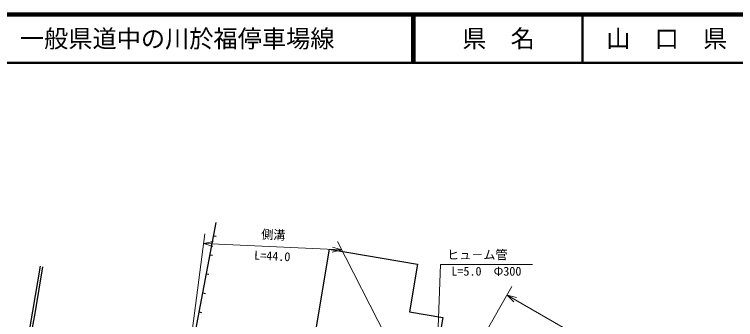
# Model space of a CAD drawing. Units: millimetres, scale not verified. Extents: x 40000 to 680000, y 20000 to 380000.
# Drawn here: x 215606 to 364602, y 316964 to 380000 of the extents above; entities that cross this region are included whole.
import ezdxf
from ezdxf.enums import TextEntityAlignment as Align

# ---------------------------------------------------------------- set-up
doc = ezdxf.new("R2010")
doc.units = ezdxf.units.MM
doc.header["$LTSCALE"] = 1000
for name, color, linetype, lineweight in [('M-BGD', 7, 'Continuous', 25), ('M-STR-HTXT', 7, 'Continuous', 13), ('M-TTL', 2, 'Continuous', 140), ('M-TTL-LINE', 7, 'Continuous', 50), ('M-TTL-TXT', 7, 'Continuous', 13)]:
    doc.layers.add(name, color=color, linetype=linetype, lineweight=lineweight)
doc.styles.add('@ＭＳ ゴシック', font='')
doc.styles.add('ＭＳ ゴシック', font='')
doc.styles.get('@ＭＳ ゴシック').set_extended_font_data('@MS Gothic')
doc.styles.get('ＭＳ ゴシック').set_extended_font_data('MS Gothic')

msp = doc.modelspace()

# ---------------------------------------------------------------- linework, layer by layer
at = {"layer": 'M-BGD'}
for p, q in [((250798, 302828), (257286, 337005)), ((256766, 334267), (257257, 334173)), ((280642, 331505), (277718, 314252)), ((280642, 331505), (298882, 328414)), ((256020, 330337), (256511, 330244)), ((219435, 318703), (220988, 327975)), ((219927, 318618), (221481, 327893)), ((298882, 328414), (297211, 318555)), ((255274, 326407), (255765, 326314)), ((254528, 322477), (255019, 322384)), ((217377, 306953), (219435, 318703)), ((217882, 306938), (219927, 318618)), ((253782, 318547), (254273, 318454)), ((297211, 318555), (304113, 317385)), ((304113, 317385), (303194, 311962))]:
    msp.add_line(p, q, dxfattribs=at)
at = {"layer": 'M-STR-HTXT'}
for p, q in [((250928, 303820), (254970, 334661)), ((256664, 333105), (254710, 332678)), ((283240, 331343), (254710, 332678)), ((254710, 332678), (256615, 332071)), ((298568, 301461), (282327, 333122)), ((281286, 330916), (283240, 331343)), ((283240, 331343), (281335, 331950)), ((303617, 328368), (302236, 289406)), ((303617, 328368), (322617, 328368)), ((302915, 296910), (318391, 323771)), ((317392, 322038), (364397, 294958)), ((319325, 321522), (317392, 322038)), ((317392, 322038), (318808, 320625))]:
    msp.add_line(p, q, dxfattribs=at)
at = {"layer": 'M-TTL'}
msp.add_line((680000, 380000), (40000, 380000), dxfattribs=at)
at = {"layer": 'M-TTL-LINE'}
for p, q in [((297750, 380000), (297750, 370000)), ((298250, 380000), (298250, 370000)), ((333000, 380000), (333000, 370000)), ((40000, 370000), (680000, 370000))]:
    msp.add_line(p, q, dxfattribs=at)

# ---------------------------------------------------------------- texts
at = {"layer": 'M-STR-HTXT', "style": 'ＭＳ ゴシック'}
msp.add_text('側溝', height=1833, rotation=357.32, dxfattribs=at).set_placement((269022, 333009), align=Align.BOTTOM_CENTER)
at = {"layer": 'M-STR-HTXT', "style": '@ＭＳ ゴシック'}
msp.add_text('L=44.0', height=1833, rotation=357.32, dxfattribs=at).set_placement((268928, 331011), align=Align.TOP_CENTER)
at = {"layer": 'M-STR-HTXT', "style": 'ＭＳ ゴシック'}
msp.add_text('ヒュ－ム管', height=1833, dxfattribs=at).set_placement((304992, 328868), align=Align.BOTTOM_LEFT)
msp.add_text('L=5.0\u3000Φ300', height=1833, dxfattribs=at).set_placement((313117, 327868), align=Align.TOP_CENTER)
at = {"layer": 'M-TTL-TXT', "style": 'ＭＳ ゴシック'}
msp.add_text('一般県道中の川於福停車場線', height=3666, dxfattribs=at).set_placement((216734, 375000), align=Align.MIDDLE_LEFT)
for s, p in [('県\u3000名', (315625, 375000)), ('山\u3000口\u3000県', (350375, 375000))]:
    msp.add_text(s, height=3666, dxfattribs=at).set_placement(p, align=Align.MIDDLE_CENTER)

doc.saveas('drawing.dxf')
